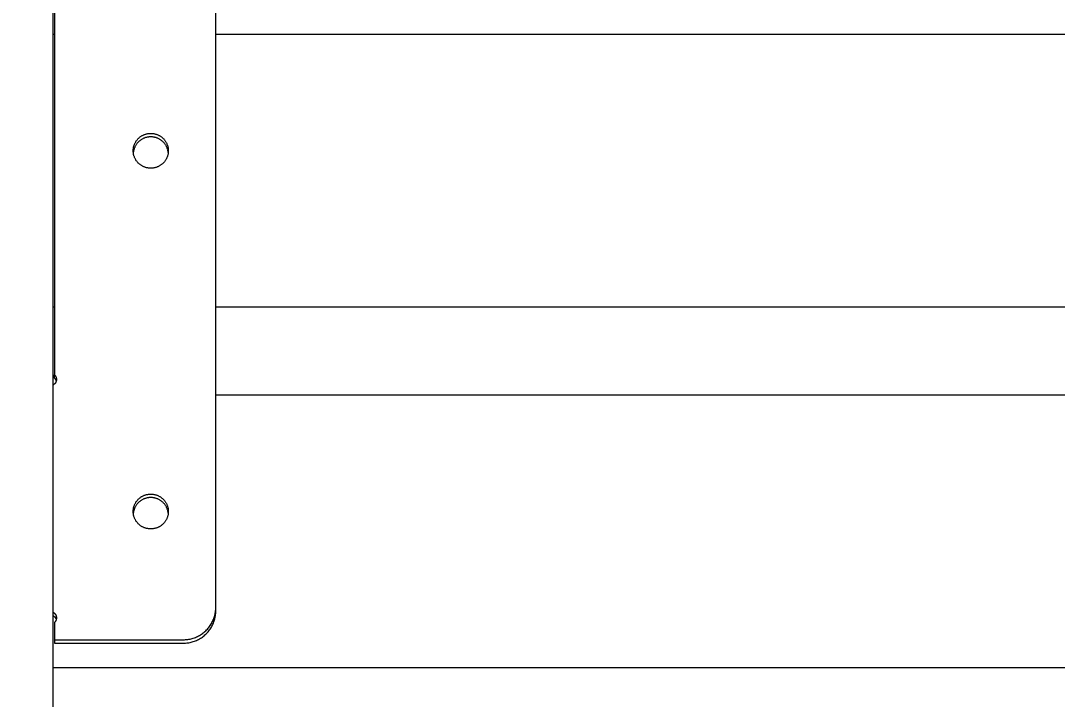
# Model space of a CAD drawing. Header units: inches. Extents: x -12 to 193, y -19 to 105.
# Drawn here: x 79.39 to 85.67, y 88.19 to 92.3 of the extents above; entities that cross this region are included whole.
import ezdxf

# ---------------------------------------------------------------- set-up
doc = ezdxf.new("R2010")
doc.units = ezdxf.units.IN
doc.layers.add('ZANO_R', color=7, linetype='Continuous', lineweight=0)
doc.layers.add('ZANO_W', color=1, linetype='Continuous', lineweight=0)
doc.styles.get("Standard").update_dxf_attribs({"font": 'arial.ttf'})
doc.dimstyles.new('amerykanie', dxfattribs={"dimtxt": 50, "dimasz": 50, "dimexe": 0.5, "dimexo": 0.5, "dimgap": 1, "dimtad": 1, "dimdec": 0, "dimzin": 0, "dimlunit": 5, "dimtxsty": 'Standard', "dimcen": 0.09, "dimclrd": 1, "dimclre": 1, "dimclrt": 1, "dimazin": 0, "dimtfac": 1, "dimtdec": 0, "dimtmove": 0, "dimatfit": 3, "dimfxl": 1, "dimtzin": 0, "dimarcsym": 1})

# ---------------------------------------------------------------- blocks, each defined once
blk = doc.blocks.new('*D370')
at = {"layer": 'ZANO_W', "color": 1, "lineweight": -2}
blk.add_line((171.9607, 90.2232), (171.5194, 93.5121), dxfattribs=at)
for start, end in [(97.64193, 180), (78.71905, 88.18049), (189.46144, 198.92289)]:
    blk.add_arc((172.3921, 87.0078), 6.0626, start, end, dxfattribs=at)
at = {"layer": 'ZANO_W', "color": 1}
for points in [[(172.5761, 93.2338), (172.5931, 92.9009), (171.5859, 93.0166)], [(166.5781, 86.025), (166.2459, 85.9975), (166.3295, 87.0078)]]:
    blk.add_solid(points, dxfattribs=at)
at = {"layer": 'ZANO_W', "color": 1, "insert": (166.8203, 91.8819), "char_height": 1.625, "attachment_point": 5, "rotation": 48.82097}
blk.add_mtext("82%%d21'", dxfattribs=at)

msp = doc.modelspace()

# ---------------------------------------------------------------- linework, layer by layer
at = {"layer": 'ZANO_R'}
for p, q in [((79.58656, 90.09261), (79.58656, 96.39844)), ((80.57081, 88.74185), (80.57081, 96.39844)), ((79.59444, 95.05089), (79.59444, 90.15104)), ((79.58656, 92.21418), (79.59444, 92.21418)), ((80.57081, 92.21418), (110.49206, 92.21418)), ((80.08967, 91.56854), (80.09181, 91.57151)), ((80.09181, 91.57151), (80.09405, 91.5744)), ((80.09405, 91.5744), (80.09639, 91.57721)), ((80.09639, 91.57721), (80.09883, 91.57994)), ((80.09883, 91.57994), (80.10136, 91.58258)), ((80.10136, 91.58258), (80.10398, 91.58513)), ((80.10398, 91.58513), (80.10669, 91.58759)), ((80.10669, 91.58759), (80.10948, 91.58996)), ((80.10948, 91.58996), (80.11235, 91.59222)), ((80.11295, 91.57148), (80.1101, 91.56925)), ((80.11235, 91.59222), (80.1153, 91.59439)), ((80.11588, 91.57361), (80.11295, 91.57148)), ((80.1153, 91.59439), (80.11832, 91.59645)), ((80.11888, 91.57563), (80.11588, 91.57361)), ((80.11832, 91.59645), (80.12141, 91.5984)), ((80.12195, 91.57756), (80.11888, 91.57563)), ((80.12141, 91.5984), (80.12457, 91.60025)), ((80.12508, 91.57938), (80.12195, 91.57756)), ((80.12457, 91.60025), (80.12779, 91.60199)), ((80.12828, 91.58109), (80.12508, 91.57938)), ((80.12779, 91.60199), (80.13106, 91.60361)), ((80.13152, 91.58269), (80.12828, 91.58109)), ((80.13106, 91.60361), (80.1344, 91.60512)), ((80.13483, 91.58418), (80.13152, 91.58269)), ((80.1344, 91.60512), (80.13778, 91.60651)), ((80.13818, 91.58555), (80.13483, 91.58418)), ((80.13778, 91.60651), (80.14121, 91.60778)), ((80.14157, 91.58681), (80.13818, 91.58555)), ((80.14121, 91.60778), (80.14468, 91.60894)), ((80.14501, 91.58795), (80.14157, 91.58681)), ((80.14468, 91.60894), (80.14819, 91.60997)), ((80.14848, 91.58898), (80.14501, 91.58795)), ((80.14819, 91.60997), (80.15173, 91.61088)), ((80.15199, 91.58988), (80.14848, 91.58898)), ((80.15173, 91.61088), (80.1553, 91.61167)), ((80.15553, 91.59067), (80.15199, 91.58988)), ((80.1553, 91.61167), (80.1589, 91.61233)), ((80.15909, 91.59133), (80.15553, 91.59067)), ((80.1589, 91.61233), (80.16252, 91.61286)), ((80.16267, 91.59187), (80.15909, 91.59133)), ((80.16252, 91.61286), (80.16615, 91.61328)), ((80.16626, 91.59229), (80.16267, 91.59187)), ((80.16615, 91.61328), (80.1698, 91.61356)), ((80.16987, 91.59259), (80.16626, 91.59229)), ((80.1698, 91.61356), (80.17346, 91.61372)), ((80.17349, 91.59276), (80.16987, 91.59259)), ((80.17346, 91.61372), (80.17711, 91.61375)), ((80.17711, 91.59281), (80.17349, 91.59276)), ((80.17711, 91.61375), (80.18077, 91.61372)), ((80.18073, 91.59276), (80.17711, 91.59281)), ((80.18435, 91.59259), (80.18073, 91.59276)), ((80.18077, 91.61372), (80.18442, 91.61356)), ((80.18796, 91.59229), (80.18435, 91.59259)), ((80.18442, 91.61356), (80.18807, 91.61328)), ((80.19156, 91.59187), (80.18796, 91.59229)), ((80.18807, 91.61328), (80.19171, 91.61286)), ((80.19514, 91.59133), (80.19156, 91.59187)), ((80.19171, 91.61286), (80.19532, 91.61233)), ((80.1987, 91.59067), (80.19514, 91.59133)), ((80.19532, 91.61233), (80.19892, 91.61167)), ((80.20224, 91.58988), (80.1987, 91.59067)), ((80.19892, 91.61167), (80.20249, 91.61088)), ((80.20574, 91.58898), (80.20224, 91.58988)), ((80.20249, 91.61088), (80.20604, 91.60997)), ((80.20922, 91.58795), (80.20574, 91.58898)), ((80.20604, 91.60997), (80.20955, 91.60894)), ((80.21265, 91.58681), (80.20922, 91.58795)), ((80.20955, 91.60894), (80.21302, 91.60778)), ((80.21605, 91.58555), (80.21265, 91.58681)), ((80.21302, 91.60778), (80.21645, 91.60651)), ((80.2194, 91.58418), (80.21605, 91.58555)), ((80.21645, 91.60651), (80.21983, 91.60512)), ((80.2227, 91.58269), (80.2194, 91.58418)), ((80.21983, 91.60512), (80.22316, 91.60361)), ((80.22595, 91.58109), (80.2227, 91.58269)), ((80.22316, 91.60361), (80.22644, 91.60199)), ((80.22914, 91.57938), (80.22595, 91.58109)), ((80.22644, 91.60199), (80.22966, 91.60025)), ((80.23227, 91.57756), (80.22914, 91.57938)), ((80.22966, 91.60025), (80.23282, 91.5984)), ((80.23534, 91.57563), (80.23227, 91.57756)), ((80.23282, 91.5984), (80.23591, 91.59645)), ((80.23834, 91.57361), (80.23534, 91.57563)), ((80.23591, 91.59645), (80.23893, 91.59439)), ((80.24127, 91.57148), (80.23834, 91.57361)), ((80.23893, 91.59439), (80.24188, 91.59222)), ((80.24413, 91.56925), (80.24127, 91.57148)), ((80.24188, 91.59222), (80.24475, 91.58996)), ((80.24475, 91.58996), (80.24754, 91.58759)), ((80.24754, 91.58759), (80.25025, 91.58513)), ((80.25025, 91.58513), (80.25287, 91.58258)), ((80.25287, 91.58258), (80.2554, 91.57994)), ((80.2554, 91.57994), (80.25783, 91.57721)), ((80.25783, 91.57721), (80.26017, 91.5744)), ((80.26017, 91.5744), (80.26242, 91.57151)), ((80.26242, 91.57151), (80.26456, 91.56854)), ((80.07083, 91.51022), (80.07096, 91.51388)), ((80.07083, 91.50656), (80.07083, 91.51022)), ((80.07096, 91.51388), (80.07121, 91.51753)), ((80.07121, 91.51753), (80.07159, 91.52116)), ((80.07159, 91.52116), (80.0721, 91.52479)), ((80.0721, 91.52479), (80.07273, 91.52839)), ((80.07303, 91.50865), (80.07234, 91.5051)), ((80.07273, 91.52839), (80.07349, 91.53197)), ((80.07383, 91.51218), (80.07303, 91.50865)), ((80.07349, 91.53197), (80.07437, 91.53552)), ((80.07476, 91.51568), (80.07383, 91.51218)), ((80.07437, 91.53552), (80.07537, 91.53904)), ((80.0758, 91.51915), (80.07476, 91.51568)), ((80.07537, 91.53904), (80.07649, 91.54252)), ((80.07697, 91.52258), (80.0758, 91.51915)), ((80.07649, 91.54252), (80.07774, 91.54596)), ((80.07824, 91.52597), (80.07697, 91.52258)), ((80.07774, 91.54596), (80.0791, 91.54935)), ((80.07964, 91.52931), (80.07824, 91.52597)), ((80.0791, 91.54935), (80.08058, 91.5527)), ((80.08115, 91.53261), (80.07964, 91.52931)), ((80.08058, 91.5527), (80.08218, 91.55599)), ((80.08277, 91.53585), (80.08115, 91.53261)), ((80.08218, 91.55599), (80.08389, 91.55922)), ((80.0845, 91.53903), (80.08277, 91.53585)), ((80.08389, 91.55922), (80.0857, 91.56239)), ((80.08633, 91.54215), (80.0845, 91.53903)), ((80.0857, 91.56239), (80.08763, 91.5655)), ((80.08828, 91.54521), (80.08633, 91.54215)), ((80.08763, 91.5655), (80.08967, 91.56854)), ((80.09032, 91.54819), (80.08828, 91.54521)), ((80.09247, 91.55111), (80.09032, 91.54819)), ((80.09471, 91.55395), (80.09247, 91.55111)), ((80.09705, 91.55672), (80.09471, 91.55395)), ((80.09949, 91.5594), (80.09705, 91.55672)), ((80.10201, 91.56199), (80.09949, 91.5594)), ((80.10462, 91.5645), (80.10201, 91.56199)), ((80.10732, 91.56692), (80.10462, 91.5645)), ((80.1101, 91.56925), (80.10732, 91.56692)), ((80.2469, 91.56692), (80.24413, 91.56925)), ((80.2496, 91.5645), (80.2469, 91.56692)), ((80.25221, 91.56199), (80.2496, 91.5645)), ((80.25474, 91.5594), (80.25221, 91.56199)), ((80.25717, 91.55672), (80.25474, 91.5594)), ((80.25951, 91.55395), (80.25717, 91.55672)), ((80.26176, 91.55111), (80.25951, 91.55395)), ((80.2639, 91.54819), (80.26176, 91.55111)), ((80.26595, 91.54521), (80.2639, 91.54819)), ((80.26456, 91.56854), (80.26659, 91.5655)), ((80.26789, 91.54215), (80.26595, 91.54521)), ((80.26659, 91.5655), (80.26852, 91.56239)), ((80.26973, 91.53903), (80.26789, 91.54215)), ((80.26852, 91.56239), (80.27034, 91.55922)), ((80.27146, 91.53585), (80.26973, 91.53903)), ((80.27034, 91.55922), (80.27205, 91.55599)), ((80.27308, 91.53261), (80.27146, 91.53585)), ((80.27205, 91.55599), (80.27364, 91.5527)), ((80.27459, 91.52931), (80.27308, 91.53261)), ((80.27364, 91.5527), (80.27512, 91.54935)), ((80.27598, 91.52597), (80.27459, 91.52931)), ((80.27512, 91.54935), (80.27649, 91.54596)), ((80.27726, 91.52258), (80.27598, 91.52597)), ((80.27649, 91.54596), (80.27773, 91.54252)), ((80.27842, 91.51915), (80.27726, 91.52258)), ((80.27773, 91.54252), (80.27886, 91.53904)), ((80.27947, 91.51568), (80.27842, 91.51915)), ((80.27886, 91.53904), (80.27986, 91.53552)), ((80.28039, 91.51218), (80.27947, 91.51568)), ((80.27986, 91.53552), (80.28074, 91.53197)), ((80.2812, 91.50865), (80.28039, 91.51218)), ((80.28074, 91.53197), (80.2815, 91.52839)), ((80.28188, 91.5051), (80.2812, 91.50865)), ((80.2815, 91.52839), (80.28213, 91.52479)), ((80.28213, 91.52479), (80.28263, 91.52116)), ((80.28263, 91.52116), (80.28302, 91.51753)), ((80.28302, 91.51753), (80.28327, 91.51388)), ((80.28327, 91.51388), (80.2834, 91.51022)), ((80.2834, 91.51022), (80.2834, 91.50656)), ((80.07096, 91.50291), (80.07083, 91.50656)), ((80.07121, 91.49926), (80.07096, 91.50291)), ((80.07159, 91.49562), (80.07121, 91.49926)), ((80.07178, 91.50152), (80.07134, 91.49792)), ((80.0721, 91.492), (80.07159, 91.49562)), ((80.07234, 91.5051), (80.07178, 91.50152)), ((80.07273, 91.4884), (80.0721, 91.492)), ((80.07349, 91.48482), (80.07273, 91.4884)), ((80.07437, 91.48127), (80.07349, 91.48482)), ((80.07537, 91.47775), (80.07437, 91.48127)), ((80.07649, 91.47427), (80.07537, 91.47775)), ((80.07774, 91.47083), (80.07649, 91.47427)), ((80.0791, 91.46744), (80.07774, 91.47083)), ((80.08058, 91.46409), (80.0791, 91.46744)), ((80.08218, 91.4608), (80.08058, 91.46409)), ((80.08389, 91.45757), (80.08218, 91.4608)), ((80.0857, 91.45439), (80.08389, 91.45757)), ((80.08763, 91.45128), (80.0857, 91.45439)), ((80.08967, 91.44825), (80.08763, 91.45128)), ((80.09181, 91.44528), (80.08967, 91.44825)), ((80.09405, 91.44239), (80.09181, 91.44528)), ((80.26242, 91.44528), (80.26017, 91.44239)), ((80.26456, 91.44825), (80.26242, 91.44528)), ((80.26659, 91.45128), (80.26456, 91.44825)), ((80.26852, 91.45439), (80.26659, 91.45128)), ((80.27034, 91.45757), (80.26852, 91.45439)), ((80.27205, 91.4608), (80.27034, 91.45757)), ((80.27364, 91.46409), (80.27205, 91.4608)), ((80.27512, 91.46744), (80.27364, 91.46409)), ((80.27649, 91.47083), (80.27512, 91.46744)), ((80.27773, 91.47427), (80.27649, 91.47083)), ((80.27886, 91.47775), (80.27773, 91.47427)), ((80.27986, 91.48127), (80.27886, 91.47775)), ((80.28074, 91.48482), (80.27986, 91.48127)), ((80.2815, 91.4884), (80.28074, 91.48482)), ((80.28213, 91.492), (80.2815, 91.4884)), ((80.28245, 91.50152), (80.28188, 91.5051)), ((80.28263, 91.49562), (80.28213, 91.492)), ((80.28289, 91.49792), (80.28245, 91.50152)), ((80.28302, 91.49926), (80.28263, 91.49562)), ((80.28327, 91.50291), (80.28302, 91.49926)), ((80.2834, 91.50656), (80.28327, 91.50291)), ((80.09639, 91.43958), (80.09405, 91.44239)), ((80.09883, 91.43685), (80.09639, 91.43958)), ((80.10136, 91.43421), (80.09883, 91.43685)), ((80.10398, 91.43166), (80.10136, 91.43421)), ((80.10669, 91.4292), (80.10398, 91.43166)), ((80.10948, 91.42683), (80.10669, 91.4292)), ((80.11235, 91.42457), (80.10948, 91.42683)), ((80.1153, 91.4224), (80.11235, 91.42457)), ((80.11832, 91.42034), (80.1153, 91.4224)), ((80.12141, 91.41838), (80.11832, 91.42034)), ((80.12457, 91.41654), (80.12141, 91.41838)), ((80.12779, 91.4148), (80.12457, 91.41654)), ((80.13106, 91.41318), (80.12779, 91.4148)), ((80.1344, 91.41167), (80.13106, 91.41318)), ((80.13778, 91.41028), (80.1344, 91.41167)), ((80.14121, 91.409), (80.13778, 91.41028)), ((80.14468, 91.40785), (80.14121, 91.409)), ((80.14819, 91.40682), (80.14468, 91.40785)), ((80.15173, 91.40591), (80.14819, 91.40682)), ((80.1553, 91.40512), (80.15173, 91.40591)), ((80.1589, 91.40446), (80.1553, 91.40512)), ((80.16252, 91.40392), (80.1589, 91.40446)), ((80.16615, 91.40351), (80.16252, 91.40392)), ((80.1698, 91.40323), (80.16615, 91.40351)), ((80.17346, 91.40307), (80.1698, 91.40323)), ((80.17711, 91.40304), (80.17346, 91.40307)), ((80.18077, 91.40307), (80.17711, 91.40304)), ((80.18442, 91.40323), (80.18077, 91.40307)), ((80.18807, 91.40351), (80.18442, 91.40323)), ((80.19171, 91.40392), (80.18807, 91.40351)), ((80.19532, 91.40446), (80.19171, 91.40392)), ((80.19892, 91.40512), (80.19532, 91.40446)), ((80.20249, 91.40591), (80.19892, 91.40512)), ((80.20604, 91.40682), (80.20249, 91.40591)), ((80.20955, 91.40785), (80.20604, 91.40682)), ((80.21302, 91.409), (80.20955, 91.40785)), ((80.21645, 91.41028), (80.21302, 91.409)), ((80.21983, 91.41167), (80.21645, 91.41028)), ((80.22316, 91.41318), (80.21983, 91.41167)), ((80.22644, 91.4148), (80.22316, 91.41318)), ((80.22966, 91.41654), (80.22644, 91.4148)), ((80.23282, 91.41838), (80.22966, 91.41654)), ((80.23591, 91.42034), (80.23282, 91.41838)), ((80.23893, 91.4224), (80.23591, 91.42034)), ((80.24188, 91.42457), (80.23893, 91.4224)), ((80.24475, 91.42683), (80.24188, 91.42457)), ((80.24754, 91.4292), (80.24475, 91.42683)), ((80.25025, 91.43166), (80.24754, 91.4292)), ((80.25287, 91.43421), (80.25025, 91.43166)), ((80.2554, 91.43685), (80.25287, 91.43421)), ((80.25783, 91.43958), (80.2554, 91.43685)), ((80.26017, 91.44239), (80.25783, 91.43958)), ((79.59444, 90.56177), (79.58656, 90.56177)), ((110.49206, 90.56177), (80.57081, 90.56177)), ((79.59444, 90.15104), (79.59538, 90.15008)), ((79.59444, 90.1301), (79.59444, 90.15104)), ((79.59444, 90.1301), (79.59537, 90.12914)), ((79.59537, 90.12914), (79.59627, 90.12815)), ((79.59538, 90.15008), (79.59628, 90.14908)), ((79.59627, 90.12815), (79.59714, 90.12713)), ((79.59628, 90.14908), (79.59715, 90.14805)), ((79.59714, 90.12713), (79.59797, 90.12608)), ((79.59715, 90.14805), (79.59799, 90.147)), ((79.59797, 90.12608), (79.59877, 90.125)), ((79.59799, 90.147), (79.59879, 90.14592)), ((79.59879, 90.14592), (79.59955, 90.1448)), ((79.59955, 90.1448), (79.60027, 90.14367)), ((79.60027, 90.14367), (79.60095, 90.14251)), ((79.60095, 90.14251), (79.60159, 90.14132)), ((79.60159, 90.14132), (79.60219, 90.14012)), ((79.60219, 90.14012), (79.60275, 90.13889)), ((79.60275, 90.13889), (79.60326, 90.13765)), ((79.60326, 90.13765), (79.60374, 90.13639)), ((79.60374, 90.13639), (79.60416, 90.13511)), ((79.60416, 90.13511), (79.60455, 90.13382)), ((79.60455, 90.13382), (79.60488, 90.13252)), ((79.60488, 90.13252), (79.60518, 90.1312)), ((79.60518, 90.1312), (79.60542, 90.12988)), ((79.60542, 90.12988), (79.60562, 90.12855)), ((79.60562, 90.12855), (79.60578, 90.12721)), ((79.60578, 90.12721), (79.60588, 90.12587)), ((79.58656, 89.9792), (79.58656, 90.09261)), ((79.58772, 90.09051), (79.58656, 90.08982)), ((79.58884, 90.09124), (79.58772, 90.09051)), ((79.58995, 90.09201), (79.58884, 90.09124)), ((79.59102, 90.09282), (79.58995, 90.09201)), ((79.59207, 90.09367), (79.59102, 90.09282)), ((79.59309, 90.09455), (79.59207, 90.09367)), ((79.59407, 90.09547), (79.59309, 90.09455)), ((79.59503, 90.09642), (79.59407, 90.09547)), ((79.59594, 90.0974), (79.59503, 90.09642)), ((79.59683, 90.09842), (79.59594, 90.0974)), ((79.59768, 90.09946), (79.59683, 90.09842)), ((79.59849, 90.10054), (79.59768, 90.09946)), ((79.59927, 90.10164), (79.59849, 90.10054)), ((79.59877, 90.125), (79.59953, 90.12389)), ((79.6, 90.10276), (79.59927, 90.10164)), ((79.59953, 90.12389), (79.60024, 90.12276)), ((79.6007, 90.10392), (79.6, 90.10276)), ((79.60024, 90.12276), (79.60092, 90.12161)), ((79.60136, 90.10509), (79.6007, 90.10392)), ((79.60092, 90.12161), (79.60156, 90.12043)), ((79.60197, 90.10629), (79.60136, 90.10509)), ((79.60156, 90.12043), (79.60216, 90.11924)), ((79.60254, 90.10751), (79.60197, 90.10629)), ((79.60216, 90.11924), (79.60272, 90.11802)), ((79.60308, 90.10874), (79.60254, 90.10751)), ((79.60272, 90.11802), (79.60324, 90.11678)), ((79.60356, 90.11), (79.60308, 90.10874)), ((79.60324, 90.11678), (79.60371, 90.11553)), ((79.60401, 90.11127), (79.60356, 90.11)), ((79.60371, 90.11553), (79.60414, 90.11426)), ((79.60441, 90.11256), (79.60401, 90.11127)), ((79.60414, 90.11426), (79.60452, 90.11298)), ((79.60476, 90.11385), (79.60441, 90.11256)), ((79.60507, 90.11516), (79.60476, 90.11385)), ((79.60533, 90.11648), (79.60507, 90.11516)), ((79.60555, 90.11781), (79.60533, 90.11648)), ((79.60572, 90.11915), (79.60555, 90.11781)), ((79.60585, 90.12049), (79.60572, 90.11915)), ((79.60593, 90.12183), (79.60585, 90.12049)), ((79.60588, 90.12587), (79.60595, 90.12452)), ((79.60596, 90.12318), (79.60593, 90.12183)), ((79.60595, 90.12452), (79.60596, 90.12318)), ((80.57081, 90.02904), (110.49206, 90.02904)), ((79.58656, 89.37529), (79.58656, 89.9792)), ((79.58656, 89.27306), (79.58656, 89.37529)), ((80.08218, 89.37085), (80.08389, 89.37408)), ((80.08389, 89.37408), (80.0857, 89.37725)), ((80.0857, 89.37725), (80.08763, 89.38036)), ((80.08763, 89.38036), (80.08967, 89.3834)), ((80.08967, 89.3834), (80.09181, 89.38637)), ((80.09181, 89.38637), (80.09405, 89.38926)), ((80.09405, 89.38926), (80.09639, 89.39207)), ((80.09639, 89.39207), (80.09883, 89.3948)), ((80.09949, 89.37426), (80.09705, 89.37157)), ((80.09883, 89.3948), (80.10136, 89.39744)), ((80.10201, 89.37685), (80.09949, 89.37426)), ((80.10136, 89.39744), (80.10398, 89.39999)), ((80.10462, 89.37936), (80.10201, 89.37685)), ((80.10398, 89.39999), (80.10669, 89.40245)), ((80.10732, 89.38178), (80.10462, 89.37936)), ((80.10669, 89.40245), (80.10948, 89.40481)), ((80.1101, 89.3841), (80.10732, 89.38178)), ((80.10948, 89.40481), (80.11235, 89.40708)), ((80.11295, 89.38633), (80.1101, 89.3841)), ((80.11235, 89.40708), (80.1153, 89.40924)), ((80.11588, 89.38846), (80.11295, 89.38633)), ((80.1153, 89.40924), (80.11832, 89.41131)), ((80.11888, 89.39049), (80.11588, 89.38846)), ((80.11832, 89.41131), (80.12141, 89.41326)), ((80.12195, 89.39242), (80.11888, 89.39049)), ((80.12141, 89.41326), (80.12457, 89.41511)), ((80.12508, 89.39423), (80.12195, 89.39242)), ((80.12457, 89.41511), (80.12779, 89.41684)), ((80.12828, 89.39595), (80.12508, 89.39423)), ((80.12779, 89.41684), (80.13106, 89.41847)), ((80.13152, 89.39755), (80.12828, 89.39595)), ((80.13106, 89.41847), (80.1344, 89.41997)), ((80.13483, 89.39903), (80.13152, 89.39755)), ((80.1344, 89.41997), (80.13778, 89.42137)), ((80.13818, 89.40041), (80.13483, 89.39903)), ((80.13778, 89.42137), (80.14121, 89.42264)), ((80.14157, 89.40167), (80.13818, 89.40041)), ((80.14121, 89.42264), (80.14468, 89.42379)), ((80.14501, 89.40281), (80.14157, 89.40167)), ((80.14468, 89.42379), (80.14819, 89.42483)), ((80.14848, 89.40384), (80.14501, 89.40281)), ((80.14819, 89.42483), (80.15173, 89.42574)), ((80.15199, 89.40474), (80.14848, 89.40384)), ((80.15173, 89.42574), (80.1553, 89.42652)), ((80.15553, 89.40553), (80.15199, 89.40474)), ((80.1553, 89.42652), (80.1589, 89.42719)), ((80.15909, 89.40619), (80.15553, 89.40553)), ((80.1589, 89.42719), (80.16252, 89.42772)), ((80.16267, 89.40673), (80.15909, 89.40619)), ((80.16252, 89.42772), (80.16615, 89.42813)), ((80.16626, 89.40715), (80.16267, 89.40673)), ((80.16615, 89.42813), (80.1698, 89.42842)), ((80.16987, 89.40744), (80.16626, 89.40715)), ((80.1698, 89.42842), (80.17346, 89.42858)), ((80.17349, 89.40762), (80.16987, 89.40744)), ((80.17346, 89.42858), (80.17711, 89.42861)), ((80.17711, 89.40766), (80.17349, 89.40762)), ((80.17711, 89.42861), (80.18077, 89.42858)), ((80.18073, 89.40762), (80.17711, 89.40766)), ((80.18435, 89.40744), (80.18073, 89.40762)), ((80.18077, 89.42858), (80.18442, 89.42842)), ((80.18796, 89.40715), (80.18435, 89.40744)), ((80.18442, 89.42842), (80.18807, 89.42813)), ((80.19156, 89.40673), (80.18796, 89.40715)), ((80.18807, 89.42813), (80.19171, 89.42772)), ((80.19514, 89.40619), (80.19156, 89.40673)), ((80.19171, 89.42772), (80.19532, 89.42719)), ((80.1987, 89.40553), (80.19514, 89.40619)), ((80.19532, 89.42719), (80.19892, 89.42652)), ((80.20224, 89.40474), (80.1987, 89.40553)), ((80.19892, 89.42652), (80.20249, 89.42574)), ((80.20574, 89.40384), (80.20224, 89.40474)), ((80.20249, 89.42574), (80.20604, 89.42483)), ((80.20922, 89.40281), (80.20574, 89.40384)), ((80.20604, 89.42483), (80.20955, 89.42379)), ((80.21265, 89.40167), (80.20922, 89.40281)), ((80.20955, 89.42379), (80.21302, 89.42264)), ((80.21605, 89.40041), (80.21265, 89.40167)), ((80.21302, 89.42264), (80.21645, 89.42137)), ((80.2194, 89.39903), (80.21605, 89.40041)), ((80.21645, 89.42137), (80.21983, 89.41997)), ((80.2227, 89.39755), (80.2194, 89.39903)), ((80.21983, 89.41997), (80.22316, 89.41847)), ((80.22595, 89.39595), (80.2227, 89.39755)), ((80.22316, 89.41847), (80.22644, 89.41684)), ((80.22914, 89.39423), (80.22595, 89.39595)), ((80.22644, 89.41684), (80.22966, 89.41511)), ((80.23227, 89.39242), (80.22914, 89.39423)), ((80.22966, 89.41511), (80.23282, 89.41326)), ((80.23534, 89.39049), (80.23227, 89.39242)), ((80.23282, 89.41326), (80.23591, 89.41131)), ((80.23834, 89.38846), (80.23534, 89.39049)), ((80.23591, 89.41131), (80.23893, 89.40924)), ((80.24127, 89.38633), (80.23834, 89.38846)), ((80.23893, 89.40924), (80.24188, 89.40708)), ((80.24413, 89.3841), (80.24127, 89.38633)), ((80.24188, 89.40708), (80.24475, 89.40481)), ((80.2469, 89.38178), (80.24413, 89.3841)), ((80.24475, 89.40481), (80.24754, 89.40245)), ((80.2496, 89.37936), (80.2469, 89.38178)), ((80.24754, 89.40245), (80.25025, 89.39999)), ((80.25221, 89.37685), (80.2496, 89.37936)), ((80.25025, 89.39999), (80.25287, 89.39744)), ((80.25474, 89.37426), (80.25221, 89.37685)), ((80.25287, 89.39744), (80.2554, 89.3948)), ((80.25717, 89.37157), (80.25474, 89.37426)), ((80.2554, 89.3948), (80.25783, 89.39207)), ((80.25783, 89.39207), (80.26017, 89.38926)), ((80.26017, 89.38926), (80.26242, 89.38637)), ((80.26242, 89.38637), (80.26456, 89.3834)), ((80.26456, 89.3834), (80.26659, 89.38036)), ((80.26659, 89.38036), (80.26852, 89.37725)), ((80.26852, 89.37725), (80.27034, 89.37408)), ((80.27034, 89.37408), (80.27205, 89.37085)), ((80.07083, 89.32508), (80.07096, 89.32874)), ((80.07083, 89.32142), (80.07083, 89.32508)), ((80.07096, 89.31777), (80.07083, 89.32142)), ((80.07096, 89.32874), (80.07121, 89.33239)), ((80.07121, 89.31412), (80.07096, 89.31777)), ((80.07121, 89.33239), (80.07159, 89.33602)), ((80.07159, 89.31048), (80.07121, 89.31412)), ((80.07178, 89.31638), (80.07134, 89.31278)), ((80.07159, 89.33602), (80.0721, 89.33965)), ((80.0721, 89.30686), (80.07159, 89.31048)), ((80.07234, 89.31995), (80.07178, 89.31638)), ((80.0721, 89.33965), (80.07273, 89.34325)), ((80.07303, 89.32351), (80.07234, 89.31995)), ((80.07273, 89.34325), (80.07349, 89.34683)), ((80.07383, 89.32704), (80.07303, 89.32351)), ((80.07349, 89.34683), (80.07437, 89.35038)), ((80.07476, 89.33054), (80.07383, 89.32704)), ((80.07437, 89.35038), (80.07537, 89.3539)), ((80.0758, 89.33401), (80.07476, 89.33054)), ((80.07537, 89.3539), (80.07649, 89.35738)), ((80.07697, 89.33744), (80.0758, 89.33401)), ((80.07649, 89.35738), (80.07774, 89.36082)), ((80.07824, 89.34083), (80.07697, 89.33744)), ((80.07774, 89.36082), (80.0791, 89.36421)), ((80.07964, 89.34417), (80.07824, 89.34083)), ((80.0791, 89.36421), (80.08058, 89.36755)), ((80.08115, 89.34746), (80.07964, 89.34417)), ((80.08058, 89.36755), (80.08218, 89.37085)), ((80.08277, 89.3507), (80.08115, 89.34746)), ((80.0845, 89.35389), (80.08277, 89.3507)), ((80.08633, 89.35701), (80.0845, 89.35389)), ((80.08828, 89.36006), (80.08633, 89.35701)), ((80.09032, 89.36305), (80.08828, 89.36006)), ((80.09247, 89.36597), (80.09032, 89.36305)), ((80.09471, 89.36881), (80.09247, 89.36597)), ((80.09705, 89.37157), (80.09471, 89.36881)), ((80.25951, 89.36881), (80.25717, 89.37157)), ((80.26176, 89.36597), (80.25951, 89.36881)), ((80.2639, 89.36305), (80.26176, 89.36597)), ((80.26595, 89.36006), (80.2639, 89.36305)), ((80.26789, 89.35701), (80.26595, 89.36006)), ((80.26973, 89.35389), (80.26789, 89.35701)), ((80.27146, 89.3507), (80.26973, 89.35389)), ((80.27308, 89.34746), (80.27146, 89.3507)), ((80.27205, 89.37085), (80.27364, 89.36755)), ((80.27459, 89.34417), (80.27308, 89.34746)), ((80.27364, 89.36755), (80.27512, 89.36421)), ((80.27598, 89.34083), (80.27459, 89.34417)), ((80.27512, 89.36421), (80.27649, 89.36082)), ((80.27726, 89.33744), (80.27598, 89.34083)), ((80.27649, 89.36082), (80.27773, 89.35738)), ((80.27842, 89.33401), (80.27726, 89.33744)), ((80.27773, 89.35738), (80.27886, 89.3539)), ((80.27947, 89.33054), (80.27842, 89.33401)), ((80.27886, 89.3539), (80.27986, 89.35038)), ((80.28039, 89.32704), (80.27947, 89.33054)), ((80.27986, 89.35038), (80.28074, 89.34683)), ((80.2812, 89.32351), (80.28039, 89.32704)), ((80.28074, 89.34683), (80.2815, 89.34325)), ((80.28188, 89.31995), (80.2812, 89.32351)), ((80.2815, 89.34325), (80.28213, 89.33965)), ((80.28245, 89.31638), (80.28188, 89.31995)), ((80.28213, 89.33965), (80.28263, 89.33602)), ((80.28263, 89.31048), (80.28213, 89.30686)), ((80.28289, 89.31278), (80.28245, 89.31638)), ((80.28263, 89.33602), (80.28302, 89.33239)), ((80.28302, 89.31412), (80.28263, 89.31048)), ((80.28302, 89.33239), (80.28327, 89.32874)), ((80.28327, 89.31777), (80.28302, 89.31412)), ((80.28327, 89.32874), (80.2834, 89.32508)), ((80.2834, 89.32142), (80.28327, 89.31777)), ((80.2834, 89.32508), (80.2834, 89.32142)), ((79.58656, 87.4015), (79.58656, 89.27306)), ((80.07273, 89.30325), (80.0721, 89.30686)), ((80.07349, 89.29968), (80.07273, 89.30325)), ((80.07437, 89.29613), (80.07349, 89.29968)), ((80.07537, 89.29261), (80.07437, 89.29613)), ((80.07649, 89.28913), (80.07537, 89.29261)), ((80.07774, 89.28569), (80.07649, 89.28913)), ((80.0791, 89.28229), (80.07774, 89.28569)), ((80.08058, 89.27895), (80.0791, 89.28229)), ((80.08218, 89.27566), (80.08058, 89.27895)), ((80.08389, 89.27242), (80.08218, 89.27566)), ((80.0857, 89.26925), (80.08389, 89.27242)), ((80.08763, 89.26614), (80.0857, 89.26925)), ((80.08967, 89.2631), (80.08763, 89.26614)), ((80.09181, 89.26014), (80.08967, 89.2631)), ((80.09405, 89.25725), (80.09181, 89.26014)), ((80.09639, 89.25444), (80.09405, 89.25725)), ((80.09883, 89.25171), (80.09639, 89.25444)), ((80.10136, 89.24907), (80.09883, 89.25171)), ((80.10398, 89.24651), (80.10136, 89.24907)), ((80.25287, 89.24907), (80.25025, 89.24651)), ((80.2554, 89.25171), (80.25287, 89.24907)), ((80.25783, 89.25444), (80.2554, 89.25171)), ((80.26017, 89.25725), (80.25783, 89.25444)), ((80.26242, 89.26014), (80.26017, 89.25725)), ((80.26456, 89.2631), (80.26242, 89.26014)), ((80.26659, 89.26614), (80.26456, 89.2631)), ((80.26852, 89.26925), (80.26659, 89.26614)), ((80.27034, 89.27242), (80.26852, 89.26925)), ((80.27205, 89.27566), (80.27034, 89.27242)), ((80.27364, 89.27895), (80.27205, 89.27566)), ((80.27512, 89.28229), (80.27364, 89.27895)), ((80.27649, 89.28569), (80.27512, 89.28229)), ((80.27773, 89.28913), (80.27649, 89.28569)), ((80.27886, 89.29261), (80.27773, 89.28913)), ((80.27986, 89.29613), (80.27886, 89.29261)), ((80.28074, 89.29968), (80.27986, 89.29613)), ((80.2815, 89.30325), (80.28074, 89.29968)), ((80.28213, 89.30686), (80.2815, 89.30325)), ((80.10669, 89.24405), (80.10398, 89.24651)), ((80.10948, 89.24169), (80.10669, 89.24405)), ((80.11235, 89.23942), (80.10948, 89.24169)), ((80.1153, 89.23726), (80.11235, 89.23942)), ((80.11832, 89.2352), (80.1153, 89.23726)), ((80.12141, 89.23324), (80.11832, 89.2352)), ((80.12457, 89.2314), (80.12141, 89.23324)), ((80.12779, 89.22966), (80.12457, 89.2314)), ((80.13106, 89.22804), (80.12779, 89.22966)), ((80.1344, 89.22653), (80.13106, 89.22804)), ((80.13778, 89.22514), (80.1344, 89.22653)), ((80.14121, 89.22386), (80.13778, 89.22514)), ((80.14468, 89.22271), (80.14121, 89.22386)), ((80.14819, 89.22168), (80.14468, 89.22271)), ((80.15173, 89.22077), (80.14819, 89.22168)), ((80.1553, 89.21998), (80.15173, 89.22077)), ((80.1589, 89.21932), (80.1553, 89.21998)), ((80.16252, 89.21878), (80.1589, 89.21932)), ((80.16615, 89.21837), (80.16252, 89.21878)), ((80.1698, 89.21809), (80.16615, 89.21837)), ((80.17346, 89.21793), (80.1698, 89.21809)), ((80.17711, 89.2179), (80.17346, 89.21793)), ((80.18077, 89.21793), (80.17711, 89.2179)), ((80.18442, 89.21809), (80.18077, 89.21793)), ((80.18807, 89.21837), (80.18442, 89.21809)), ((80.19171, 89.21878), (80.18807, 89.21837)), ((80.19532, 89.21932), (80.19171, 89.21878)), ((80.19892, 89.21998), (80.19532, 89.21932)), ((80.20249, 89.22077), (80.19892, 89.21998)), ((80.20604, 89.22168), (80.20249, 89.22077)), ((80.20955, 89.22271), (80.20604, 89.22168)), ((80.21302, 89.22386), (80.20955, 89.22271)), ((80.21645, 89.22514), (80.21302, 89.22386)), ((80.21983, 89.22653), (80.21645, 89.22514)), ((80.22316, 89.22804), (80.21983, 89.22653)), ((80.22644, 89.22966), (80.22316, 89.22804)), ((80.22966, 89.2314), (80.22644, 89.22966)), ((80.23282, 89.23324), (80.22966, 89.2314)), ((80.23591, 89.2352), (80.23282, 89.23324)), ((80.23893, 89.23726), (80.23591, 89.2352)), ((80.24188, 89.23942), (80.23893, 89.23726)), ((80.24475, 89.24169), (80.24188, 89.23942)), ((80.24754, 89.24405), (80.24475, 89.24169)), ((80.25025, 89.24651), (80.24754, 89.24405)), ((79.58656, 88.71277), (79.58772, 88.71208)), ((79.58656, 88.69183), (79.58768, 88.69115)), ((79.58768, 88.69115), (79.58877, 88.69044)), ((79.58772, 88.71208), (79.58885, 88.71134)), ((79.58877, 88.69044), (79.58985, 88.68969)), ((79.58885, 88.71134), (79.58995, 88.71057)), ((79.58985, 88.68969), (79.59089, 88.68891)), ((79.58995, 88.71057), (79.59102, 88.70976)), ((79.59089, 88.68891), (79.59191, 88.68809)), ((79.59102, 88.70976), (79.59207, 88.70891)), ((79.59191, 88.68809), (79.5929, 88.68724)), ((79.59207, 88.70891), (79.59309, 88.70803)), ((79.5929, 88.68724), (79.59386, 88.68635)), ((79.59309, 88.70803), (79.59407, 88.70712)), ((79.59386, 88.68635), (79.59479, 88.68544)), ((79.59407, 88.70712), (79.59503, 88.70616)), ((79.59479, 88.68544), (79.59569, 88.68449)), ((79.59503, 88.70616), (79.59595, 88.70518)), ((79.59569, 88.68449), (79.59656, 88.68351)), ((79.59595, 88.70518), (79.59683, 88.70417)), ((79.59656, 88.68351), (79.59739, 88.68251)), ((79.59683, 88.70417), (79.59768, 88.70312)), ((79.59739, 88.68251), (79.59819, 88.68148)), ((79.59768, 88.70312), (79.59849, 88.70205)), ((79.59849, 88.70205), (79.59927, 88.70095)), ((79.59927, 88.70095), (79.60001, 88.69982)), ((79.60001, 88.69982), (79.6007, 88.69867)), ((79.6007, 88.69867), (79.60136, 88.69749)), ((79.60136, 88.69749), (79.60197, 88.6963)), ((79.60197, 88.6963), (79.60255, 88.69508)), ((79.60255, 88.69508), (79.60308, 88.69384)), ((79.60308, 88.69384), (79.60357, 88.69259)), ((79.60357, 88.69259), (79.60401, 88.69132)), ((79.60401, 88.69132), (79.60441, 88.69003)), ((79.60441, 88.69003), (79.60476, 88.68873)), ((79.60476, 88.68873), (79.60507, 88.68742)), ((79.60507, 88.68742), (79.60534, 88.6861)), ((79.60534, 88.6861), (79.60556, 88.68477)), ((79.60556, 88.68477), (79.60573, 88.68344)), ((79.60573, 88.68344), (79.60585, 88.6821)), ((80.56095, 88.68133), (80.56298, 88.68786)), ((80.56298, 88.68786), (80.56478, 88.69446)), ((80.56478, 88.69446), (80.56635, 88.70112)), ((80.56635, 88.70112), (80.56768, 88.70783)), ((80.56635, 88.68018), (80.56768, 88.68689)), ((80.56768, 88.70783), (80.56878, 88.71458)), ((80.56768, 88.68689), (80.56878, 88.69364)), ((80.56878, 88.71458), (80.56965, 88.72137)), ((80.56878, 88.69364), (80.56965, 88.70043)), ((80.56965, 88.72137), (80.57027, 88.72818)), ((80.56965, 88.70043), (80.57027, 88.70724)), ((80.57027, 88.72818), (80.57066, 88.73501)), ((80.57027, 88.70724), (80.57066, 88.71407)), ((80.57066, 88.73501), (80.57081, 88.74185)), ((80.57066, 88.71407), (80.57081, 88.72091)), ((80.57081, 88.72091), (80.57081, 88.73752)), ((79.59538, 88.65251), (79.59444, 88.65155)), ((79.59444, 88.65155), (79.59444, 88.54675)), ((79.59628, 88.6535), (79.59538, 88.65251)), ((79.59716, 88.65453), (79.59628, 88.6535)), ((79.59799, 88.65559), (79.59716, 88.65453)), ((79.59879, 88.65667), (79.59799, 88.65559)), ((79.59819, 88.68148), (79.59896, 88.68042)), ((79.59955, 88.65778), (79.59879, 88.65667)), ((79.59896, 88.68042), (79.59969, 88.67933)), ((79.60027, 88.65892), (79.59955, 88.65778)), ((79.59969, 88.67933), (79.60038, 88.67823)), ((79.60095, 88.66008), (79.60027, 88.65892)), ((79.60038, 88.67823), (79.60104, 88.6771)), ((79.6016, 88.66126), (79.60095, 88.66008)), ((79.60104, 88.6771), (79.60165, 88.67595)), ((79.6022, 88.66247), (79.6016, 88.66126)), ((79.60165, 88.67595), (79.60223, 88.67478)), ((79.60275, 88.66369), (79.6022, 88.66247)), ((79.60223, 88.67478), (79.60277, 88.67359)), ((79.60327, 88.66494), (79.60275, 88.66369)), ((79.60277, 88.67359), (79.60327, 88.67238)), ((79.60327, 88.67238), (79.60373, 88.67116)), ((79.60374, 88.6662), (79.60327, 88.66494)), ((79.60373, 88.67116), (79.60415, 88.66992)), ((79.60417, 88.66747), (79.60374, 88.6662)), ((79.60415, 88.66992), (79.60452, 88.66867)), ((79.60455, 88.66876), (79.60417, 88.66747)), ((79.60489, 88.67007), (79.60455, 88.66876)), ((79.60518, 88.67138), (79.60489, 88.67007)), ((79.60543, 88.67271), (79.60518, 88.67138)), ((79.60563, 88.67404), (79.60543, 88.67271)), ((79.60578, 88.67537), (79.60563, 88.67404)), ((79.60589, 88.67672), (79.60578, 88.67537)), ((79.60585, 88.6821), (79.60593, 88.68075)), ((79.60595, 88.67806), (79.60589, 88.67672)), ((79.60593, 88.68075), (79.60596, 88.67941)), ((79.60596, 88.67941), (79.60595, 88.67806)), ((80.5244, 88.61608), (80.52873, 88.62138)), ((80.52873, 88.62138), (80.53287, 88.62682)), ((80.53287, 88.62682), (80.53682, 88.63241)), ((80.53682, 88.63241), (80.54057, 88.63813)), ((80.54057, 88.63813), (80.54412, 88.64398)), ((80.54057, 88.61719), (80.54412, 88.62304)), ((80.54412, 88.64398), (80.54746, 88.64995)), ((80.54412, 88.62304), (80.54746, 88.629)), ((80.54746, 88.64995), (80.5506, 88.65603)), ((80.54746, 88.629), (80.5506, 88.63508)), ((80.5506, 88.65603), (80.55351, 88.66221)), ((80.5506, 88.63508), (80.55351, 88.64127)), ((80.55351, 88.66221), (80.55621, 88.6685)), ((80.55351, 88.64127), (80.55621, 88.64756)), ((80.55621, 88.6685), (80.55869, 88.67487)), ((80.55621, 88.64756), (80.55869, 88.65393)), ((80.55869, 88.67487), (80.56095, 88.68133)), ((80.55869, 88.65393), (80.56095, 88.66039)), ((80.56095, 88.66039), (80.56298, 88.66692)), ((80.56298, 88.66692), (80.56478, 88.67352)), ((80.56478, 88.67352), (80.56635, 88.68018)), ((80.43457, 88.55607), (80.44104, 88.55827)), ((80.44104, 88.55827), (80.44744, 88.56069)), ((80.44744, 88.56069), (80.45375, 88.56333)), ((80.45375, 88.56333), (80.45996, 88.5662)), ((80.45996, 88.5662), (80.46607, 88.56928)), ((80.46607, 88.56928), (80.47207, 88.57257)), ((80.47207, 88.57257), (80.47795, 88.57606)), ((80.47795, 88.57606), (80.4837, 88.57976)), ((80.47795, 88.55512), (80.4837, 88.55882)), ((80.4837, 88.57976), (80.48932, 88.58366)), ((80.4837, 88.55882), (80.48932, 88.56272)), ((80.48932, 88.58366), (80.4948, 88.58775)), ((80.48932, 88.56272), (80.4948, 88.56681)), ((80.4948, 88.58775), (80.50014, 88.59203)), ((80.4948, 88.56681), (80.50014, 88.57109)), ((80.50014, 88.59203), (80.50532, 88.5965)), ((80.50014, 88.57109), (80.50532, 88.57556)), ((80.50532, 88.5965), (80.51034, 88.60114)), ((80.50532, 88.57556), (80.51034, 88.5802)), ((80.51034, 88.60114), (80.5152, 88.60596)), ((80.51034, 88.5802), (80.5152, 88.58502)), ((80.5152, 88.60596), (80.51989, 88.61094)), ((80.5152, 88.58502), (80.51989, 88.59)), ((80.51989, 88.61094), (80.5244, 88.61608)), ((80.51989, 88.59), (80.5244, 88.59514)), ((80.5244, 88.59514), (80.52873, 88.60044)), ((80.52873, 88.60044), (80.53287, 88.60588)), ((80.53287, 88.60588), (80.53682, 88.61147)), ((80.53682, 88.61147), (80.54057, 88.61719)), ((79.59444, 88.54675), (79.59444, 88.5258)), ((79.59444, 88.54675), (80.37396, 88.54675)), ((79.59444, 88.5258), (80.37396, 88.5258)), ((80.37396, 88.54675), (80.3808, 88.54683)), ((80.37396, 88.5258), (80.3808, 88.52589)), ((80.3808, 88.54683), (80.38764, 88.54716)), ((80.3808, 88.52589), (80.38764, 88.52622)), ((80.38764, 88.54716), (80.39445, 88.54773)), ((80.38764, 88.52622), (80.39445, 88.52679)), ((80.39445, 88.54773), (80.40125, 88.54853)), ((80.39445, 88.52679), (80.40125, 88.52759)), ((80.40125, 88.54853), (80.40801, 88.54957)), ((80.40125, 88.52759), (80.40801, 88.52863)), ((80.40801, 88.54957), (80.41473, 88.55085)), ((80.40801, 88.52863), (80.41473, 88.52991)), ((80.41473, 88.55085), (80.4214, 88.55236)), ((80.41473, 88.52991), (80.4214, 88.53141)), ((80.4214, 88.55236), (80.42801, 88.5541)), ((80.4214, 88.53141), (80.42801, 88.53316)), ((80.42801, 88.5541), (80.43457, 88.55607)), ((80.42801, 88.53316), (80.43457, 88.53513)), ((80.43457, 88.53513), (80.44104, 88.53732)), ((80.44104, 88.53732), (80.44744, 88.53975)), ((80.44744, 88.53975), (80.45375, 88.54239)), ((80.45375, 88.54239), (80.45996, 88.54526)), ((80.45996, 88.54526), (80.46607, 88.54833)), ((80.46607, 88.54833), (80.47207, 88.55162)), ((80.47207, 88.55162), (80.47795, 88.55512)), ((111.47631, 88.37663), (79.58656, 88.37663))]:
    msp.add_line(p, q, dxfattribs=at)

# ---------------------------------------------------------------- dimensions: what is measured, and where the dimension line sits
at = {"layer": 'ZANO_W'}
dim = msp.add_angular_dim_2l(base=(168.90655, 91.96824), line1=((-8.53504, 87.0078), (193.01922, 87.0078)), line2=((172.19471, 88.47903), (172.02717, 89.72769)), dimstyle='amerykanie', override={"dimtxt": 1.625, "dimasz": 1, "dimgap": 0.5, "dimdec": 4, "dimaunit": 1, "dimadec": 1, "dimtdec": 4, "dimtmove": 1, "dimfrac": 2}, dxfattribs=at)
dim.commit()
dim.dimension.update_dxf_attribs({"geometry": '*D370', "text_midpoint": (166.82034, 91.88192)})

doc.saveas('drawing.dxf')
